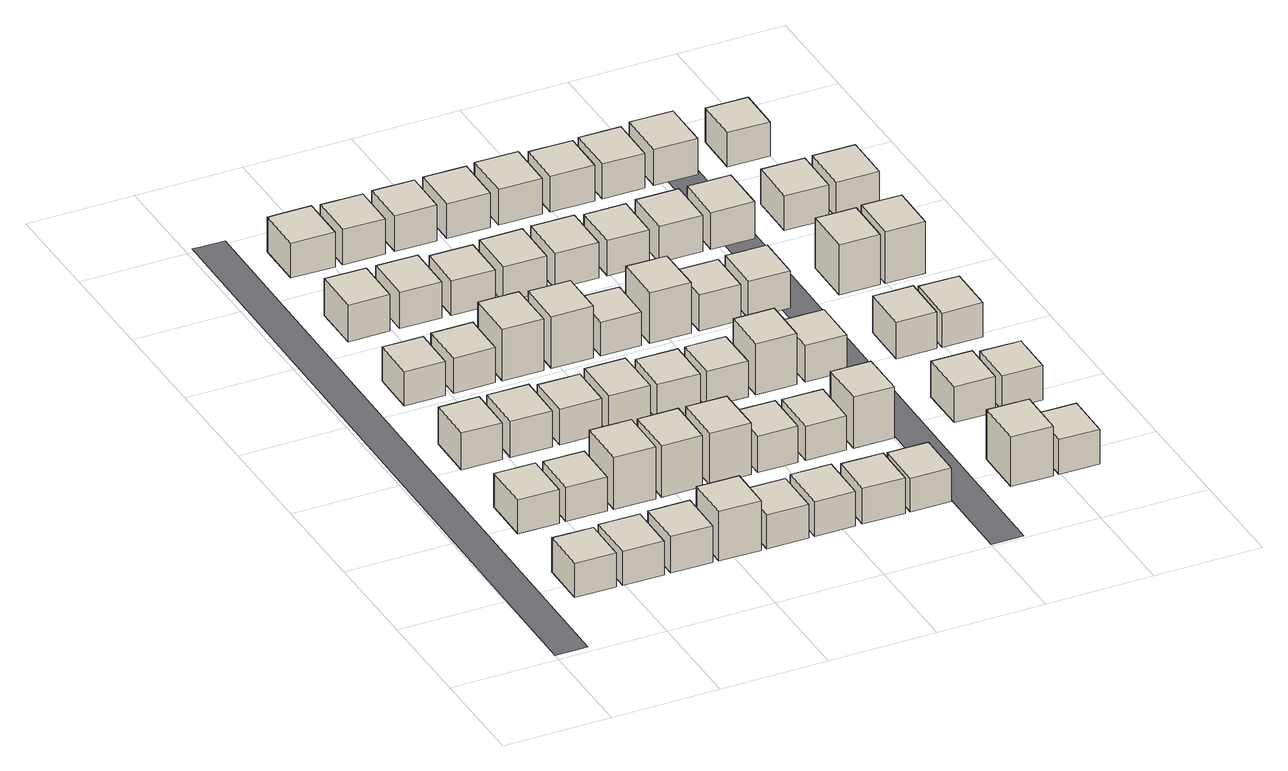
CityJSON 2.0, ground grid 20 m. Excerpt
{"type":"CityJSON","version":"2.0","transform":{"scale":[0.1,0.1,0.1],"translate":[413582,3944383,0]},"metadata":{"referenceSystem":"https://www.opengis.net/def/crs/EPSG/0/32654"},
"CityObjects":{
"building1":{"type":"Building","attributes":{"usage":"411","yearOfConstruction":2012,"measuredHeight":6.7,"storeysAboveGround":2},"address":[{"country":"日本","locality":"千葉県千葉市美浜区真砂三丁目A-1"}],"geometry":[{"type":"Solid","lod":"1","boundaries":[[[[0,1,2,3]],[[0,4,5,3]],[[1,6,4,0]],[[2,7,6,1]],[[3,5,7,2]],[[7,6,4,5]]]]}]},
"building2":{"type":"Building","attributes":{"usage":"411","yearOfConstruction":2012,"measuredHeight":6.6,"storeysAboveGround":2},"address":[{"country":"日本","locality":"千葉県千葉市美浜区真砂三丁目A-9"}],"geometry":[{"type":"Solid","lod":"1","boundaries":[[[[8,9,10,11]],[[8,12,13,11]],[[9,14,12,8]],[[10,15,14,9]],[[11,13,15,10]],[[15,14,12,13]]]]}]},
"building3":{"type":"Building","attributes":{"usage":"411","yearOfConstruction":2013,"measuredHeight":6.6,"storeysAboveGround":2},"address":[{"country":"日本","locality":"千葉県千葉市美浜区真砂三丁目A-2"}],"geometry":[{"type":"Solid","lod":"1","boundaries":[[[[16,17,18,19]],[[16,20,21,19]],[[17,22,20,16]],[[18,23,22,17]],[[19,21,23,18]],[[23,22,20,21]]]]}]},
"building4":{"type":"Building","attributes":{"usage":"411","yearOfConstruction":2014,"measuredHeight":7.1,"storeysAboveGround":2},"address":[{"country":"日本","locality":"千葉県千葉市美浜区真砂四丁目C-1"}],"geometry":[{"type":"Solid","lod":"1","boundaries":[[[[24,25,26,27]],[[24,28,29,27]],[[25,30,28,24]],[[26,31,30,25]],[[27,29,31,26]],[[31,30,28,29]]]]}]},
"building5":{"type":"Building","attributes":{"usage":"411","yearOfConstruction":2012,"measuredHeight":6.7,"storeysAboveGround":2},"address":[{"country":"日本","locality":"千葉県千葉市美浜区真砂三丁目A-10"}],"geometry":[{"type":"Solid","lod":"1","boundaries":[[[[32,33,34,35]],[[32,36,37,35]],[[33,38,36,32]],[[34,39,38,33]],[[35,37,39,34]],[[39,38,36,37]]]]}]},
"building6":{"type":"Building","attributes":{"usage":"411","yearOfConstruction":2012,"measuredHeight":7.2,"storeysAboveGround":2},"address":[{"country":"日本","locality":"千葉県千葉市美浜区真砂三丁目A-3"}],"geometry":[{"type":"Solid","lod":"1","boundaries":[[[[40,41,42,43]],[[40,44,45,43]],[[41,46,44,40]],[[42,47,46,41]],[[43,45,47,42]],[[47,46,44,45]]]]}]},
"building7":{"type":"Building","attributes":{"usage":"411","yearOfConstruction":2015,"measuredHeight":6.7,"storeysAboveGround":2},"address":[{"country":"日本","locality":"千葉県千葉市美浜区真砂四丁目C-9"}],"geometry":[{"type":"Solid","lod":"1","boundaries":[[[[48,49,50,51]],[[48,52,53,51]],[[49,54,52,48]],[[50,55,54,49]],[[51,53,55,50]],[[55,54,52,53]]]]}]},
"building8":{"type":"Building","attributes":{"usage":"411","yearOfConstruction":2015,"measuredHeight":7,"storeysAboveGround":2},"address":[{"country":"日本","locality":"千葉県千葉市美浜区真砂四丁目C-2"}],"geometry":[{"type":"Solid","lod":"1","boundaries":[[[[56,57,58,59]],[[56,60,61,59]],[[57,62,60,56]],[[58,63,62,57]],[[59,61,63,58]],[[63,62,60,61]]]]}]},
"building9":{"type":"Building","attributes":{"usage":"411","yearOfConstruction":2013,"measuredHeight":10.1,"storeysAboveGround":3},"address":[{"country":"日本","locality":"千葉県千葉市美浜区真砂三丁目A-11"}],"geometry":[{"type":"Solid","lod":"1","boundaries":[[[[64,65,66,67]],[[64,68,69,67]],[[65,70,68,64]],[[66,71,70,65]],[[67,69,71,66]],[[71,70,68,69]]]]}]},
"building10":{"type":"Building","attributes":{"usage":"411","yearOfConstruction":2013,"measuredHeight":9.7,"storeysAboveGround":3},"address":[{"country":"日本","locality":"千葉県千葉市美浜区真砂三丁目A-4"}],"geometry":[{"type":"Solid","lod":"1","boundaries":[[[[72,73,74,75]],[[72,76,77,75]],[[73,78,76,72]],[[74,79,78,73]],[[75,77,79,74]],[[79,78,76,77]]]]}]},
"building11":{"type":"Building","attributes":{"usage":"411","yearOfConstruction":1995,"measuredHeight":7.2,"storeysAboveGround":2},"address":[{"country":"日本","locality":"千葉県千葉市美浜区真砂五丁目G-1"}],"geometry":[{"type":"Solid","lod":"1","boundaries":[[[[80,81,82,83]],[[80,84,85,83]],[[81,86,84,80]],[[82,87,86,81]],[[83,85,87,82]],[[87,86,84,85]]]]}]},
"building12":{"type":"Building","attributes":{"usage":"411","yearOfConstruction":2015,"measuredHeight":6.9,"storeysAboveGround":2},"address":[{"country":"日本","locality":"千葉県千葉市美浜区真砂四丁目C-10"}],"geometry":[{"type":"Solid","lod":"1","boundaries":[[[[88,89,90,91]],[[88,92,93,91]],[[89,94,92,88]],[[90,95,94,89]],[[91,93,95,90]],[[95,94,92,93]]]]}]},
"building13":{"type":"Building","attributes":{"usage":"411","yearOfConstruction":2015,"measuredHeight":6.9,"storeysAboveGround":2},"address":[{"country":"日本","locality":"千葉県千葉市美浜区真砂四丁目C-3"}],"geometry":[{"type":"Solid","lod":"1","boundaries":[[[[96,97,98,99]],[[96,100,101,99]],[[97,102,100,96]],[[98,103,102,97]],[[99,101,103,98]],[[103,102,100,101]]]]}]},
"building14":{"type":"Building","attributes":{"usage":"411","yearOfConstruction":2013,"measuredHeight":10,"storeysAboveGround":3},"address":[{"country":"日本","locality":"千葉県千葉市美浜区真砂三丁目A-12"}],"geometry":[{"type":"Solid","lod":"1","boundaries":[[[[104,105,106,107]],[[104,108,109,107]],[[105,110,108,104]],[[106,111,110,105]],[[107,109,111,106]],[[111,110,108,109]]]]}]},
"building15":{"type":"Building","attributes":{"usage":"411","yearOfConstruction":1997,"measuredHeight":6.8,"storeysAboveGround":2},"address":[{"country":"日本","locality":"千葉県千葉市美浜区真砂五丁目G-9"}],"geometry":[{"type":"Solid","lod":"1","boundaries":[[[[112,113,114,115]],[[112,116,117,115]],[[113,118,116,112]],[[114,119,118,113]],[[115,117,119,114]],[[119,118,116,117]]]]}]},
"building16":{"type":"Building","attributes":{"usage":"411","yearOfConstruction":2013,"measuredHeight":6.6,"storeysAboveGround":2},"address":[{"country":"日本","locality":"千葉県千葉市美浜区真砂三丁目A-5"}],"geometry":[{"type":"Solid","lod":"1","boundaries":[[[[120,121,122,123]],[[120,124,125,123]],[[121,126,124,120]],[[122,127,126,121]],[[123,125,127,122]],[[127,126,124,125]]]]}]},
"building17":{"type":"Building","attributes":{"usage":"411","yearOfConstruction":1998,"measuredHeight":7.1,"storeysAboveGround":2},"address":[{"country":"日本","locality":"千葉県千葉市美浜区真砂五丁目G-2"}],"geometry":[{"type":"Solid","lod":"1","boundaries":[[[[128,129,130,131]],[[128,132,133,131]],[[129,134,132,128]],[[130,135,134,129]],[[131,133,135,130]],[[135,134,132,133]]]]}]},
"building18":{"type":"Building","attributes":{"usage":"411","yearOfConstruction":2014,"measuredHeight":10.1,"storeysAboveGround":3},"address":[{"country":"日本","locality":"千葉県千葉市美浜区真砂四丁目C-11"}],"geometry":[{"type":"Solid","lod":"1","boundaries":[[[[136,137,138,139]],[[136,140,141,139]],[[137,142,140,136]],[[138,143,142,137]],[[139,141,143,138]],[[143,142,140,141]]]]}]},
"building19":{"type":"Building","attributes":{"usage":"411","yearOfConstruction":2015,"measuredHeight":7.1,"storeysAboveGround":2},"address":[{"country":"日本","locality":"千葉県千葉市美浜区真砂四丁目C-4"}],"geometry":[{"type":"Solid","lod":"1","boundaries":[[[[144,145,146,147]],[[144,148,149,147]],[[145,150,148,144]],[[146,151,150,145]],[[147,149,151,146]],[[151,150,148,149]]]]}]},
"building20":{"type":"Building","attributes":{"usage":"411","yearOfConstruction":2012,"measuredHeight":10.1,"storeysAboveGround":3},"address":[{"country":"日本","locality":"千葉県千葉市美浜区真砂三丁目A-13"}],"geometry":[{"type":"Solid","lod":"1","boundaries":[[[[152,153,154,155]],[[152,156,157,155]],[[153,158,156,152]],[[154,159,158,153]],[[155,157,159,154]],[[159,158,156,157]]]]}]},
"building21":{"type":"Building","attributes":{"usage":"411","yearOfConstruction":1994,"measuredHeight":6.9,"storeysAboveGround":2},"address":[{"country":"日本","locality":"千葉県千葉市美浜区真砂五丁目G-10"}],"geometry":[{"type":"Solid","lod":"1","boundaries":[[[[160,161,162,163]],[[160,164,165,163]],[[161,166,164,160]],[[162,167,166,161]],[[163,165,167,162]],[[167,166,164,165]]]]}]},
"building22":{"type":"Building","attributes":{"usage":"411","yearOfConstruction":2013,"measuredHeight":6.7,"storeysAboveGround":2},"address":[{"country":"日本","locality":"千葉県千葉市美浜区真砂三丁目A-6"}],"geometry":[{"type":"Solid","lod":"1","boundaries":[[[[168,169,170,171]],[[168,172,173,171]],[[169,174,172,168]],[[170,175,174,169]],[[171,173,175,170]],[[175,174,172,173]]]]}]},
"building23":{"type":"Building","attributes":{"usage":"411","yearOfConstruction":1995,"measuredHeight":6.9,"storeysAboveGround":2},"address":[{"country":"日本","locality":"千葉県千葉市美浜区真砂五丁目G-3"}],"geometry":[{"type":"Solid","lod":"1","boundaries":[[[[176,177,178,179]],[[176,180,181,179]],[[177,182,180,176]],[[178,183,182,177]],[[179,181,183,178]],[[183,182,180,181]]]]}]},
"building24":{"type":"Building","attributes":{"usage":"411","yearOfConstruction":2014,"measuredHeight":10.1,"storeysAboveGround":3},"address":[{"country":"日本","locality":"千葉県千葉市美浜区真砂四丁目C-12"}],"geometry":[{"type":"Solid","lod":"1","boundaries":[[[[184,185,186,187]],[[184,188,189,187]],[[185,190,188,184]],[[186,191,190,185]],[[187,189,191,186]],[[191,190,188,189]]]]}]},
"building25":{"type":"Building","attributes":{"usage":"411","yearOfConstruction":2014,"measuredHeight":6.9,"storeysAboveGround":2},"address":[{"country":"日本","locality":"千葉県千葉市美浜区真砂四丁目C-5"}],"geometry":[{"type":"Solid","lod":"1","boundaries":[[[[192,193,194,195]],[[192,196,197,195]],[[193,198,196,192]],[[194,199,198,193]],[[195,197,199,194]],[[199,198,196,197]]]]}]},
"building26":{"type":"Building","attributes":{"usage":"411","yearOfConstruction":2013,"measuredHeight":7.1,"storeysAboveGround":2},"address":[{"country":"日本","locality":"千葉県千葉市美浜区真砂三丁目A-14"}],"geometry":[{"type":"Solid","lod":"1","boundaries":[[[[200,201,202,203]],[[200,204,205,203]],[[201,206,204,200]],[[202,207,206,201]],[[203,205,207,202]],[[207,206,204,205]]]]}]},
"building27":{"type":"Building","attributes":{"usage":"411","yearOfConstruction":2013,"measuredHeight":7,"storeysAboveGround":2},"address":[{"country":"日本","locality":"千葉県千葉市美浜区真砂三丁目A-7"}],"geometry":[{"type":"Solid","lod":"1","boundaries":[[[[208,209,210,211]],[[208,212,213,211]],[[209,214,212,208]],[[210,215,214,209]],[[211,213,215,210]],[[215,214,212,213]]]]}]},
"building28":{"type":"Building","attributes":{"usage":"411","yearOfConstruction":1996,"measuredHeight":7,"storeysAboveGround":2},"address":[{"country":"日本","locality":"千葉県千葉市美浜区真砂五丁目G-11"}],"geometry":[{"type":"Solid","lod":"1","boundaries":[[[[216,217,218,219]],[[216,220,221,219]],[[217,222,220,216]],[[218,223,222,217]],[[219,221,223,218]],[[223,222,220,221]]]]}]},
"building29":{"type":"Building","attributes":{"usage":"411","yearOfConstruction":1992,"measuredHeight":6.9,"storeysAboveGround":2},"address":[{"country":"日本","locality":"千葉県千葉市美浜区真砂五丁目G-4"}],"geometry":[{"type":"Solid","lod":"1","boundaries":[[[[224,225,226,227]],[[224,228,229,227]],[[225,230,228,224]],[[226,231,230,225]],[[227,229,231,226]],[[231,230,228,229]]]]}]},
"building30":{"type":"Building","attributes":{"usage":"411","yearOfConstruction":2014,"measuredHeight":6.6,"storeysAboveGround":2},"address":[{"country":"日本","locality":"千葉県千葉市美浜区真砂四丁目C-13"}],"geometry":[{"type":"Solid","lod":"1","boundaries":[[[[232,233,234,235]],[[232,236,237,235]],[[233,238,236,232]],[[234,239,238,233]],[[235,237,239,234]],[[239,238,236,237]]]]}]},
"building31":{"type":"Building","attributes":{"usage":"411","yearOfConstruction":2014,"measuredHeight":7,"storeysAboveGround":2},"address":[{"country":"日本","locality":"千葉県千葉市美浜区真砂四丁目C-6"}],"geometry":[{"type":"Solid","lod":"1","boundaries":[[[[240,241,242,243]],[[240,244,245,243]],[[241,246,244,240]],[[242,247,246,241]],[[243,245,247,242]],[[247,246,244,245]]]]}]},
"building32":{"type":"Building","attributes":{"usage":"411","yearOfConstruction":2013,"measuredHeight":6.7,"storeysAboveGround":2},"address":[{"country":"日本","locality":"千葉県千葉市美浜区真砂三丁目A-15"}],"geometry":[{"type":"Solid","lod":"1","boundaries":[[[[248,249,250,251]],[[248,252,253,251]],[[249,254,252,248]],[[250,255,254,249]],[[251,253,255,250]],[[255,254,252,253]]]]}]},
"building33":{"type":"Building","attributes":{"usage":"411","yearOfConstruction":2013,"measuredHeight":6.6,"storeysAboveGround":2},"address":[{"country":"日本","locality":"千葉県千葉市美浜区真砂三丁目A-8"}],"geometry":[{"type":"Solid","lod":"1","boundaries":[[[[256,257,258,259]],[[256,260,261,259]],[[257,262,260,256]],[[258,263,262,257]],[[259,261,263,258]],[[263,262,260,261]]]]}]},
"building34":{"type":"Building","attributes":{"usage":"411","yearOfConstruction":1997,"measuredHeight":6.7,"storeysAboveGround":2},"address":[{"country":"日本","locality":"千葉県千葉市美浜区真砂五丁目G-12"}],"geometry":[{"type":"Solid","lod":"1","boundaries":[[[[264,265,266,267]],[[264,268,269,267]],[[265,270,268,264]],[[266,271,270,265]],[[267,269,271,266]],[[271,270,268,269]]]]}]},
"building35":{"type":"Building","attributes":{"usage":"411","yearOfConstruction":2015,"measuredHeight":9.9,"storeysAboveGround":3},"address":[{"country":"日本","locality":"千葉県千葉市美浜区真砂四丁目C-14"}],"geometry":[{"type":"Solid","lod":"1","boundaries":[[[[272,273,274,275]],[[272,276,277,275]],[[273,278,276,272]],[[274,279,278,273]],[[275,277,279,274]],[[279,278,276,277]]]]}]},
"building36":{"type":"Building","attributes":{"usage":"411","yearOfConstruction":1992,"measuredHeight":7,"storeysAboveGround":2},"address":[{"country":"日本","locality":"千葉県千葉市美浜区真砂五丁目G-5"}],"geometry":[{"type":"Solid","lod":"1","boundaries":[[[[280,281,282,283]],[[280,284,285,283]],[[281,286,284,280]],[[282,287,286,281]],[[283,285,287,282]],[[287,286,284,285]]]]}]},
"building37":{"type":"Building","attributes":{"usage":"411","yearOfConstruction":2015,"measuredHeight":10,"storeysAboveGround":3},"address":[{"country":"日本","locality":"千葉県千葉市美浜区真砂四丁目C-7"}],"geometry":[{"type":"Solid","lod":"1","boundaries":[[[[288,289,290,291]],[[288,292,293,291]],[[289,294,292,288]],[[290,295,294,289]],[[291,293,295,290]],[[295,294,292,293]]]]}]},
"building38":{"type":"Building","attributes":{"usage":"411","yearOfConstruction":2013,"measuredHeight":10,"storeysAboveGround":3},"address":[{"country":"日本","locality":"千葉県千葉市美浜区真砂三丁目A-16"}],"geometry":[{"type":"Solid","lod":"1","boundaries":[[[[296,297,298,299]],[[296,300,301,299]],[[297,302,300,296]],[[298,303,302,297]],[[299,301,303,298]],[[303,302,300,301]]]]}]},
"building39":{"type":"Building","attributes":{"usage":"411","yearOfConstruction":1998,"measuredHeight":7,"storeysAboveGround":2},"address":[{"country":"日本","locality":"千葉県千葉市美浜区真砂五丁目G-13"}],"geometry":[{"type":"Solid","lod":"1","boundaries":[[[[304,305,306,307]],[[304,308,309,307]],[[305,310,308,304]],[[306,311,310,305]],[[307,309,311,306]],[[311,310,308,309]]]]}]},
"building40":{"type":"Building","attributes":{"usage":"411","yearOfConstruction":2014,"measuredHeight":7.1,"storeysAboveGround":2},"address":[{"country":"日本","locality":"千葉県千葉市美浜区真砂四丁目C-15"}],"geometry":[{"type":"Solid","lod":"1","boundaries":[[[[312,313,314,315]],[[312,316,317,315]],[[313,318,316,312]],[[314,319,318,313]],[[315,317,319,314]],[[319,318,316,317]]]]}]},
"building41":{"type":"Building","attributes":{"usage":"411","yearOfConstruction":1996,"measuredHeight":6.9,"storeysAboveGround":2},"address":[{"country":"日本","locality":"千葉県千葉市美浜区真砂五丁目G-6"}],"geometry":[{"type":"Solid","lod":"1","boundaries":[[[[320,321,322,323]],[[320,324,325,323]],[[321,326,324,320]],[[322,327,326,321]],[[323,325,327,322]],[[327,326,324,325]]]]}]},
"building42":{"type":"Building","attributes":{"usage":"411","yearOfConstruction":2014,"measuredHeight":7.2,"storeysAboveGround":2},"address":[{"country":"日本","locality":"千葉県千葉市美浜区真砂四丁目C-8"}],"geometry":[{"type":"Solid","lod":"1","boundaries":[[[[328,329,330,331]],[[328,332,333,331]],[[329,334,332,328]],[[330,335,334,329]],[[331,333,335,330]],[[335,334,332,333]]]]}]},
"building43":{"type":"Building","attributes":{"usage":"411","yearOfConstruction":2013,"measuredHeight":9.7,"storeysAboveGround":3},"address":[{"country":"日本","locality":"千葉県千葉市美浜区真砂三丁目B-1"}],"geometry":[{"type":"Solid","lod":"1","boundaries":[[[[336,337,338,339]],[[336,340,341,339]],[[337,342,340,336]],[[338,343,342,337]],[[339,341,343,338]],[[343,342,340,341]]]]}]},
"building44":{"type":"Building","attributes":{"usage":"411","yearOfConstruction":1996,"measuredHeight":7,"storeysAboveGround":2},"address":[{"country":"日本","locality":"千葉県千葉市美浜区真砂五丁目G-14"}],"geometry":[{"type":"Solid","lod":"1","boundaries":[[[[344,345,346,347]],[[344,348,349,347]],[[345,350,348,344]],[[346,351,350,345]],[[347,349,351,346]],[[351,350,348,349]]]]}]},
"building45":{"type":"Building","attributes":{"usage":"411","yearOfConstruction":2015,"measuredHeight":7.2,"storeysAboveGround":2},"address":[{"country":"日本","locality":"千葉県千葉市美浜区真砂四丁目C-16"}],"geometry":[{"type":"Solid","lod":"1","boundaries":[[[[352,353,354,355]],[[352,356,357,355]],[[353,358,356,352]],[[354,359,358,353]],[[355,357,359,354]],[[359,358,356,357]]]]}]},
"building46":{"type":"Building","attributes":{"usage":"411","yearOfConstruction":1997,"measuredHeight":7.1,"storeysAboveGround":2},"address":[{"country":"日本","locality":"千葉県千葉市美浜区真砂五丁目G-7"}],"geometry":[{"type":"Solid","lod":"1","boundaries":[[[[360,361,362,363]],[[360,364,365,363]],[[361,366,364,360]],[[362,367,366,361]],[[363,365,367,362]],[[367,366,364,365]]]]}]},
"building47":{"type":"Building","attributes":{"usage":"411","yearOfConstruction":2013,"measuredHeight":7,"storeysAboveGround":2},"address":[{"country":"日本","locality":"千葉県千葉市美浜区真砂三丁目B-9"}],"geometry":[{"type":"Solid","lod":"1","boundaries":[[[[368,369,370,371]],[[368,372,373,371]],[[369,374,372,368]],[[370,375,374,369]],[[371,373,375,370]],[[375,374,372,373]]]]}]},
"building48":{"type":"Building","attributes":{"usage":"411","yearOfConstruction":2014,"measuredHeight":6.8,"storeysAboveGround":2},"address":[{"country":"日本","locality":"千葉県千葉市美浜区真砂三丁目B-2"}],"geometry":[{"type":"Solid","lod":"1","boundaries":[[[[376,377,378,379]],[[376,380,381,379]],[[377,382,380,376]],[[378,383,382,377]],[[379,381,383,378]],[[383,382,380,381]]]]}]},
"building49":{"type":"Building","attributes":{"usage":"411","yearOfConstruction":1995,"measuredHeight":6.8,"storeysAboveGround":2},"address":[{"country":"日本","locality":"千葉県千葉市美浜区真砂五丁目G-15"}],"geometry":[{"type":"Solid","lod":"1","boundaries":[[[[384,385,386,387]],[[384,388,389,387]],[[385,390,388,384]],[[386,391,390,385]],[[387,389,391,386]],[[391,390,388,389]]]]}]},
"building50":{"type":"Building","attributes":{"usage":"411","yearOfConstruction":2014,"measuredHeight":7.2,"storeysAboveGround":2},"address":[{"country":"日本","locality":"千葉県千葉市美浜区真砂四丁目D-1"}],"geometry":[{"type":"Solid","lod":"1","boundaries":[[[[392,393,394,395]],[[392,396,397,395]],[[393,398,396,392]],[[394,399,398,393]],[[395,397,399,394]],[[399,398,396,397]]]]}]},
"building51":{"type":"Building","attributes":{"usage":"411","yearOfConstruction":1993,"measuredHeight":7.2,"storeysAboveGround":2},"address":[{"country":"日本","locality":"千葉県千葉市美浜区真砂五丁目G-8"}],"geometry":[{"type":"Solid","lod":"1","boundaries":[[[[400,401,402,403]],[[400,404,405,403]],[[401,406,404,400]],[[402,407,406,401]],[[403,405,407,402]],[[407,406,404,405]]]]}]},
"building52":{"type":"Building","attributes":{"usage":"411","yearOfConstruction":2013,"measuredHeight":6.8,"storeysAboveGround":2},"address":[{"country":"日本","locality":"千葉県千葉市美浜区真砂三丁目B-10"}],"geometry":[{"type":"Solid","lod":"1","boundaries":[[[[408,409,410,411]],[[408,412,413,411]],[[409,414,412,408]],[[410,415,414,409]],[[411,413,415,410]],[[415,414,412,413]]]]}]},
"building53":{"type":"Building","attributes":{"usage":"411","yearOfConstruction":2013,"measuredHeight":9.9,"storeysAboveGround":3},"address":[{"country":"日本","locality":"千葉県千葉市美浜区真砂四丁目D-8"}],"geometry":[{"type":"Solid","lod":"1","boundaries":[[[[416,417,418,419]],[[416,420,421,419]],[[417,422,420,416]],[[418,423,422,417]],[[419,421,423,418]],[[423,422,420,421]]]]}]},
"building54":{"type":"Building","attributes":{"usage":"411","yearOfConstruction":1993,"measuredHeight":7.1,"storeysAboveGround":2},"address":[{"country":"日本","locality":"千葉県千葉市美浜区真砂五丁目G-16"}],"geometry":[{"type":"Solid","lod":"1","boundaries":[[[[424,425,426,427]],[[424,428,429,427]],[[425,430,428,424]],[[426,431,430,425]],[[427,429,431,426]],[[431,430,428,429]]]]}]},
"building55":{"type":"Building","attributes":{"usage":"411","yearOfConstruction":2013,"measuredHeight":6.7,"storeysAboveGround":2},"address":[{"country":"日本","locality":"千葉県千葉市美浜区真砂四丁目D-2"}],"geometry":[{"type":"Solid","lod":"1","boundaries":[[[[432,433,434,435]],[[432,436,437,435]],[[433,438,436,432]],[[434,439,438,433]],[[435,437,439,434]],[[439,438,436,437]]]]}]},
"building56":{"type":"Building","attributes":{"usage":"411","yearOfConstruction":2004,"measuredHeight":6.8,"storeysAboveGround":2},"address":[{"country":"日本","locality":"千葉県千葉市美浜区真砂五丁目H-1"}],"geometry":[{"type":"Solid","lod":"1","boundaries":[[[[440,441,442,443]],[[440,444,445,443]],[[441,446,444,440]],[[442,447,446,441]],[[443,445,447,442]],[[447,446,444,445]]]]}]},
"building57":{"type":"Building","attributes":{"usage":"411","yearOfConstruction":2013,"measuredHeight":10.1,"storeysAboveGround":3},"address":[{"country":"日本","locality":"千葉県千葉市美浜区真砂四丁目D-9"}],"geometry":[{"type":"Solid","lod":"1","boundaries":[[[[448,449,450,451]],[[448,452,453,451]],[[449,454,452,448]],[[450,455,454,449]],[[451,453,455,450]],[[455,454,452,453]]]]}]},
"building58":{"type":"Building","attributes":{"usage":"411","yearOfConstruction":2003,"measuredHeight":6.7,"storeysAboveGround":2},"address":[{"country":"日本","locality":"千葉県千葉市美浜区真砂五丁目H-8"}],"geometry":[{"type":"Solid","lod":"1","boundaries":[[[[456,457,458,459]],[[456,460,461,459]],[[457,462,460,456]],[[458,463,462,457]],[[459,461,463,458]],[[463,462,460,461]]]]}]},
"building59":{"type":"Building","attributes":{"usage":"411","yearOfConstruction":2004,"measuredHeight":6.9,"storeysAboveGround":2},"address":[{"country":"日本","locality":"千葉県千葉市美浜区真砂五丁目H-2"}],"geometry":[{"type":"Solid","lod":"1","boundaries":[[[[464,465,466,467]],[[464,468,469,467]],[[465,470,468,464]],[[466,471,470,465]],[[467,469,471,466]],[[471,470,468,469]]]]}]},
"road1":{"type":"Road","attributes":{"RoadStructureAttribute.widthType":"2","RoadStructureAttribute.width":4.5,"RoadStructureAttribute.numberOfLanes":1},"geometry":[{"type":"MultiSurface","lod":"1","boundaries":[[[472,473,474,475]]]}]},
"road2":{"type":"Road","attributes":{"RoadStructureAttribute.widthType":"2","RoadStructureAttribute.width":4.5,"RoadStructureAttribute.numberOfLanes":1},"geometry":[{"type":"MultiSurface","lod":"1","boundaries":[[[476,477,478,479]]]}]}
},
"vertices":[
[164,117,30],[165,205,30],[89,206,30],[88,118,30],[164,117,97],[88,118,97],[165,205,97],[89,206,97],
[166,336,30],[167,428,30],[91,429,30],[90,337,30],[166,336,96],[90,337,96],[167,428,96],[91,429,96],
[252,116,30],[253,210,30],[177,211,30],[176,117,30],[252,116,96],[176,117,96],[253,210,96],[177,211,96],
[168,555,30],[169,645,30],[94,645,30],[93,556,30],[168,555,102],[93,556,102],[169,645,102],[94,645,102],
[254,335,30],[255,424,30],[179,425,30],[178,336,30],[254,335,97],[178,336,97],[255,424,97],[179,425,97],
[341,115,30],[342,203,30],[265,204,30],[264,116,30],[341,115,102],[264,116,102],[342,203,102],[265,204,102],
[170,775,30],[171,860,30],[96,861,30],[95,775,30],[170,775,97],[95,775,97],[171,860,97],[96,861,97],
[260,554,30],[261,646,30],[184,647,30],[183,555,30],[260,554,100],[183,555,100],[261,646,100],[184,647,100],
[343,334,30],[344,428,30],[267,429,30],[266,335,30],[343,334,132],[266,335,132],[344,428,132],[267,429,132],
[430,114,30],[431,200,30],[353,201,30],[352,115,30],[430,114,127],[352,115,127],[431,200,127],[353,201,127],
[175,994,30],[176,1085,30],[99,1086,30],[98,994,30],[175,994,102],[98,994,102],[176,1085,102],[99,1086,102],
[262,774,30],[263,861,30],[186,861,30],[185,774,30],[262,774,99],[185,774,99],[263,861,99],[186,861,99],
[351,554,30],[352,639,30],[274,640,30],[273,554,30],[351,554,99],[273,554,99],[352,639,99],[274,640,99],
[429,334,30],[430,428,30],[355,428,30],[354,334,30],[429,334,130],[354,334,130],[430,428,130],[355,428,130],
[181,1213,30],[182,1304,30],[101,1304,30],[100,1214,30],[181,1213,98],[100,1214,98],[182,1304,98],[101,1304,98],
[517,114,30],[518,203,30],[441,204,30],[440,114,30],[517,114,96],[440,114,96],[518,203,96],[441,204,96],
[270,993,30],[271,1085,30],[194,1086,30],[193,994,30],[270,993,101],[193,994,101],[271,1085,101],[194,1086,101],
[351,773,30],[351,867,30],[276,868,30],[275,774,30],[351,773,131],[275,774,131],[351,867,131],[276,868,131],
[440,553,30],[440,647,30],[364,648,30],[363,553,30],[440,553,101],[363,553,101],[440,647,101],[364,648,101],
[518,333,30],[518,425,30],[443,426,30],[442,333,30],[518,333,131],[442,333,131],[518,425,131],[443,426,131],
[273,1212,30],[274,1298,30],[196,1299,30],[195,1213,30],[273,1212,99],[195,1213,99],[274,1298,99],[196,1299,99],
[603,113,30],[604,207,30],[529,208,30],[528,113,30],[603,113,98],[528,113,98],[604,207,98],[529,208,98],
[368,992,30],[369,1078,30],[289,1079,30],[288,993,30],[368,992,98],[288,993,98],[369,1078,98],[289,1079,98],
[442,772,30],[443,861,30],[366,862,30],[365,773,30],[442,772,131],[365,773,131],[443,861,131],[366,862,131],
[531,552,30],[532,638,30],[454,639,30],[453,553,30],[531,552,99],[453,553,99],[532,638,99],[454,639,99],
[604,332,30],[605,420,30],[531,421,30],[530,333,30],[604,332,101],[530,333,101],[605,420,101],[531,421,101],
[694,112,30],[695,197,30],[617,198,30],[616,113,30],[694,112,100],[616,113,100],[695,197,100],[617,198,100],
[368,1211,30],[369,1298,30],[291,1299,30],[291,1212,30],[368,1211,100],[291,1212,100],[369,1298,100],[291,1299,100],
[463,991,30],[464,1085,30],[384,1085,30],[383,992,30],[463,991,99],[383,992,99],[464,1085,99],[384,1085,99],
[530,771,30],[531,857,30],[456,858,30],[455,772,30],[530,771,96],[455,772,96],[531,857,96],[456,858,96],
[619,551,30],[619,636,30],[544,637,30],[543,552,30],[619,551,100],[543,552,100],[619,636,100],[544,637,100],
[693,331,30],[694,423,30],[619,424,30],[618,332,30],[693,331,97],[618,332,97],[694,423,97],[619,424,97],
[779,111,30],[780,200,30],[705,201,30],[704,112,30],[779,111,96],[704,112,96],[780,200,96],[705,201,96],
[466,1210,30],[467,1303,30],[387,1304,30],[386,1211,30],[466,1210,97],[386,1211,97],[467,1303,97],[387,1304,97],
[621,770,30],[621,862,30],[546,863,30],[545,771,30],[621,770,129],[545,771,129],[621,862,129],[546,863,129],
[558,990,30],[559,1084,30],[479,1085,30],[479,991,30],[558,990,100],[479,991,100],[559,1084,100],[479,1085,100],
[708,550,30],[709,637,30],[634,637,30],[633,551,30],[708,550,130],[633,551,130],[709,637,130],[634,637,130],
[781,330,30],[781,419,30],[707,420,30],[706,331,30],[781,330,130],[706,331,130],[781,419,130],[707,420,130],
[561,1209,30],[562,1302,30],[482,1303,30],[481,1210,30],[561,1209,100],[481,1210,100],[562,1302,100],[482,1303,100],
[712,769,30],[713,856,30],[636,857,30],[636,770,30],[712,769,100],[636,770,100],[713,856,100],[636,857,100],
[651,989,30],[652,1080,30],[575,1080,30],[574,990,30],[651,989,99],[574,990,99],[652,1080,99],[575,1080,99],
[800,549,30],[801,637,30],[724,638,30],[724,550,30],[800,549,102],[724,550,102],[801,637,102],[724,638,102],
[966,109,30],[967,203,30],[889,204,30],[888,110,30],[966,109,127],[888,110,127],[967,203,127],[889,204,127],
[657,1208,30],[658,1293,30],[577,1294,30],[576,1209,30],[657,1208,100],[576,1209,100],[658,1293,100],[577,1294,100],
[803,768,30],[804,858,30],[727,859,30],[726,769,30],[803,768,102],[726,769,102],[804,858,102],[727,859,102],
[749,988,30],[750,1080,30],[670,1081,30],[669,989,30],[749,988,101],[669,989,101],[750,1080,101],[670,1081,101],
[966,328,30],[967,417,30],[891,418,30],[891,329,30],[966,328,100],[891,329,100],[967,417,100],[891,418,100],
[1051,108,30],[1052,198,30],[977,199,30],[976,109,30],[1051,108,98],[976,109,98],[1052,198,98],[977,199,98],
[749,1207,30],[750,1299,30],[672,1300,30],[671,1208,30],[749,1207,98],[671,1208,98],[750,1299,98],[672,1300,98],
[965,548,30],[966,638,30],[892,639,30],[891,548,30],[965,548,102],[891,548,102],[966,638,102],[892,639,102],
[844,987,30],[845,1079,30],[765,1080,30],[764,988,30],[844,987,102],[764,988,102],[845,1079,102],[765,1080,102],
[1053,328,30],[1054,412,30],[979,413,30],[979,328,30],[1053,328,98],[979,328,98],[1054,412,98],[979,413,98],
[968,767,30],[969,860,30],[894,861,30],[893,768,30],[968,767,128],[893,768,128],[969,860,128],[894,861,128],
[846,1206,30],[847,1301,30],[767,1302,30],[766,1207,30],[846,1206,101],[766,1207,101],[847,1301,101],[767,1302,101],
[1050,547,30],[1051,639,30],[976,640,30],[975,547,30],[1050,547,97],[975,547,97],[1051,639,97],[976,640,97],
[980,986,30],[981,1078,30],[900,1079,30],[899,987,30],[980,986,98],[899,987,98],[981,1078,98],[900,1079,98],
[1051,766,30],[1052,858,30],[978,859,30],[977,767,30],[1051,766,131],[977,767,131],[1052,858,131],[978,859,131],
[979,1205,30],[980,1290,30],[902,1291,30],[901,1206,30],[979,1205,97],[901,1206,97],[980,1290,97],[902,1291,97],
[1073,985,30],[1074,1077,30],[995,1078,30],[994,986,30],[1073,985,99],[994,986,99],[1074,1077,99],[995,1078,99],
[61,13,0],[74,1408,0],[14,1409,0],[1,14,0],
[861,6,0],[875,1400,0],[815,1401,0],[801,6,0]
]}
